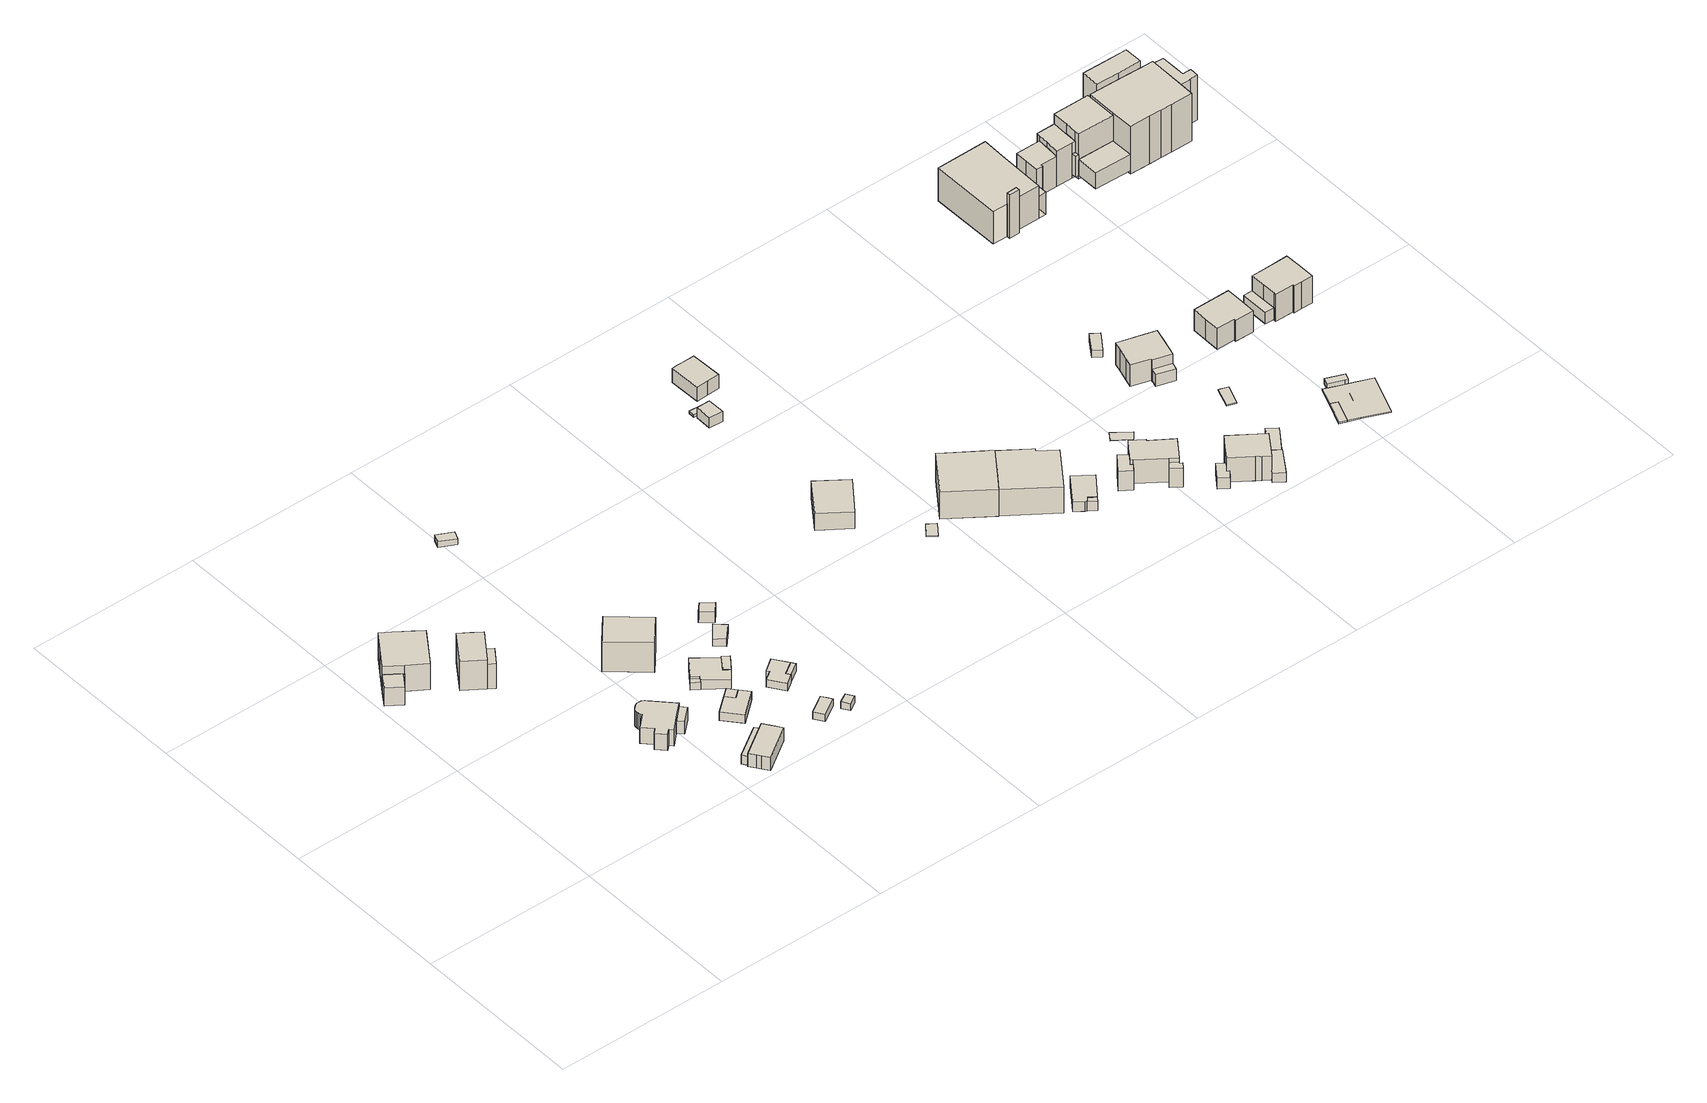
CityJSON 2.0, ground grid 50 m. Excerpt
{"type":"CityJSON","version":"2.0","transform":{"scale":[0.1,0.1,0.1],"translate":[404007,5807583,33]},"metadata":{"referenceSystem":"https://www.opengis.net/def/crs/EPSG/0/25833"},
"CityObjects":{
"building1":{"type":"Building","attributes":{"Gemeindeschluessel":"11000009","function":"31001_1010"},"address":[{"country":"Germany","locality":"Berlin","thoroughfareNumber":"220","thoroughfareName":"Regattastraße"}],"children":["building1-1","building1-2","building1-3"]},
"building1-1":{"type":"BuildingPart","attributes":{"BezugspunktDach":"2200","measuredHeight":11.09,"storeysAboveGround":1},"parents":["building1"],"geometry":[{"type":"MultiSurface","lod":"1","boundaries":[[[0,1,2,3,4,5,6,7,8]],[[9,10,11,12,13,14,15,16,17]],[[9,17,8,7]],[[10,9,7,6]],[[11,10,6,5]],[[18,19,5,4]],[[13,12,4,3]],[[14,13,3,2]],[[15,14,2,1]],[[16,15,1,0]],[[20,21,22,0,8]],[[12,11,19,18]],[[17,16,22,21,20]]]}]},
"building1-2":{"type":"BuildingPart","attributes":{"BezugspunktDach":"2200","measuredHeight":5.86,"storeysAboveGround":1},"parents":["building1"],"geometry":[{"type":"Solid","lod":"1","boundaries":[[[[18,23,24,19]],[[25,26,12,11]],[[25,11,19,24]],[[26,25,24,23]],[[12,26,23,18]],[[11,12,18,19]]]]}]},
"building1-3":{"type":"BuildingPart","attributes":{"BezugspunktDach":"2200","measuredHeight":5.86,"storeysAboveGround":1},"parents":["building1"],"geometry":[{"type":"Solid","lod":"1","boundaries":[[[[27,28,29,22,21,30]],[[17,16,31,32,33,34]],[[17,34,30,21]],[[31,16,22,29]],[[32,31,29,28]],[[33,32,28,27]],[[34,33,27,30]],[[16,17,21,22]]]]}]},
"building2":{"type":"Building","attributes":{"Gemeindeschluessel":"11000009","function":"31001_1010"},"address":[{"country":"Germany","locality":"Berlin","thoroughfareNumber":"2","thoroughfareName":"Linderoder Weg"},{"country":"Germany","locality":"Berlin","thoroughfareNumber":"222","thoroughfareName":"Regattastraße"}],"children":["building2-1","building2-2"]},
"building2-1":{"type":"BuildingPart","attributes":{"BezugspunktDach":"2200","measuredHeight":10.66,"storeysAboveGround":2},"parents":["building2"],"geometry":[{"type":"Solid","lod":"1","boundaries":[[[[35,36,37,38,39]],[[40,41,42,43,44]],[[40,44,39,38]],[[41,40,38,37]],[[42,41,37,36]],[[43,42,36,35],[45,43,46,47]],[[44,43,35,39]],[[46,43,45,47]]]]}]},
"building2-2":{"type":"BuildingPart","attributes":{"BezugspunktDach":"2200","measuredHeight":7.99,"storeysAboveGround":2},"parents":["building2"],"geometry":[{"type":"Solid","lod":"1","boundaries":[[[[48,49,47,46]],[[45,50,51,43]],[[50,45,47,49]],[[51,50,49,48]],[[43,51,48,46]],[[45,43,46,47]]]]}]},
"building3":{"type":"Building","attributes":{"Gemeindeschluessel":"11000009","BezugspunktDach":"2200","function":"31001_1010","measuredHeight":6.9,"storeysAboveGround":1},"address":[{"country":"Germany","locality":"Berlin","thoroughfareNumber":"3","thoroughfareName":"Linderoder Weg"}],"geometry":[{"type":"Solid","lod":"1","boundaries":[[[[52,53,54,55,56,57,58,59,60,61,62,63,64,65,66,67,68,69,70,71,72,73]],[[74,75,76,77,78,79,80,81,82,83,84,85,86,87,88,89,90,91,92,93,94,95]],[[74,95,73,72]],[[75,74,72,71]],[[76,75,71,70]],[[77,76,70,69]],[[78,77,69,68]],[[79,78,68,67]],[[80,79,67,66]],[[81,80,66,65]],[[82,81,65,64]],[[83,82,64,63]],[[84,83,63,62]],[[85,84,62,61]],[[86,85,61,60]],[[87,86,60,59]],[[88,87,59,58]],[[89,88,58,57]],[[90,89,57,56]],[[91,90,56,55]],[[92,91,55,54]],[[93,92,54,53]],[[94,93,53,52]],[[95,94,52,73]]]]}]},
"building4":{"type":"Building","attributes":{"Gemeindeschluessel":"11000009","BezugspunktDach":"2200","function":"31001_2000","measuredHeight":4.77,"storeysAboveGround":1},"address":[{"country":"Germany","locality":"Berlin","thoroughfareNumber":"3 (1)","thoroughfareName":"Linderoder Weg"}],"geometry":[{"type":"Solid","lod":"1","boundaries":[[[[96,97,98,99]],[[88,100,101,89]],[[88,89,99,98]],[[100,88,98,97]],[[101,100,97,96]],[[89,101,96,99]]]]}]},
"building5":{"type":"Building","attributes":{"Gemeindeschluessel":"11000009","BezugspunktDach":"2200","function":"51009_1610","measuredHeight":2.88,"storeysAboveGround":0},"address":[{"country":"Germany","locality":"Berlin"}],"geometry":[{"type":"Solid","lod":"1","boundaries":[[[[102,103,104,105]],[[106,107,108,109]],[[106,109,105,104]],[[107,106,104,103]],[[108,107,103,102]],[[109,108,102,105]]]]}]},
"building6":{"type":"Building","attributes":{"Gemeindeschluessel":"11000009","BezugspunktDach":"2200","function":"31001_1010","measuredHeight":5.03,"storeysAboveGround":1},"address":[{"country":"Germany","locality":"Berlin","thoroughfareNumber":"3","thoroughfareName":"Birkheidering"}],"geometry":[{"type":"Solid","lod":"1","boundaries":[[[[110,111,112,113,114,115,116,117,118,119]],[[108,107,120,121,122,123,124,125,126,127]],[[108,127,119,118]],[[107,108,118,117]],[[120,107,117,116]],[[121,120,116,115]],[[122,121,115,114]],[[123,122,114,113]],[[124,123,113,112]],[[125,124,112,111]],[[126,125,111,110]],[[127,126,110,119]]]]}]},
"building7":{"type":"Building","attributes":{"Gemeindeschluessel":"11000009","BezugspunktDach":"2200","function":"31001_2463","measuredHeight":2.61,"storeysAboveGround":1},"address":[{"country":"Germany","locality":"Berlin","thoroughfareNumber":"3 (2)","thoroughfareName":"Linderoder Weg"}],"geometry":[{"type":"Solid","lod":"1","boundaries":[[[[128,129,130,131,132,133]],[[134,135,136,137,138,139]],[[134,139,133,132]],[[135,134,132,131]],[[136,135,131,130]],[[137,136,130,129]],[[138,137,129,128]],[[139,138,128,133]]]]}]},
"building8":{"type":"Building","attributes":{"Gemeindeschluessel":"11000009","BezugspunktDach":"2200","function":"51009_1610","measuredHeight":2.43,"storeysAboveGround":0},"address":[{"country":"Germany","locality":"Berlin"}],"geometry":[{"type":"Solid","lod":"1","boundaries":[[[[140,141,142,143]],[[144,145,146,147]],[[144,147,143,142]],[[145,144,142,141]],[[146,145,141,140]],[[147,146,140,143]]]]}]},
"building9":{"type":"Building","attributes":{"Gemeindeschluessel":"11000009","BezugspunktDach":"2200","function":"31001_1010","measuredHeight":11.67,"storeysAboveGround":2},"address":[{"country":"Germany","locality":"Berlin","thoroughfareNumber":"1","thoroughfareName":"Linderoder Weg"}],"geometry":[{"type":"Solid","lod":"1","boundaries":[[[[148,149,150,151]],[[152,153,154,155]],[[152,155,151,150]],[[153,152,150,149]],[[154,153,149,148]],[[155,154,148,151]]]]}]},
"building10":{"type":"Building","attributes":{"Gemeindeschluessel":"11000009","BezugspunktDach":"2200","function":"51009_1610","measuredHeight":2.36,"storeysAboveGround":0},"address":[{"country":"Germany","locality":"Berlin"}],"geometry":[{"type":"Solid","lod":"1","boundaries":[[[[131,130,156,132]],[[157,158,159,160]],[[157,160,132,156]],[[158,157,156,130]],[[159,158,130,131]],[[160,159,131,132]]]]}]},
"building11":{"type":"Building","attributes":{"Gemeindeschluessel":"11000009","BezugspunktDach":"2200","function":"31001_2000","measuredHeight":3.46,"storeysAboveGround":1},"address":[{"country":"Germany","locality":"Berlin","thoroughfareNumber":"1 (1)","thoroughfareName":"Linderoder Weg"}],"geometry":[{"type":"Solid","lod":"1","boundaries":[[[[161,162,163,164,165,166,167,168,169,170]],[[171,172,173,174,175,176,177,146,145,144]],[[171,144,170,169]],[[172,171,169,168]],[[173,172,168,167]],[[174,173,167,166]],[[175,174,166,165]],[[176,175,165,164]],[[177,176,164,163]],[[146,177,163,162]],[[145,146,162,161]],[[144,145,161,170]]]]}]},
"building12":{"type":"Building","attributes":{"Gemeindeschluessel":"11000009","BezugspunktDach":"2200","function":"51009_1610","measuredHeight":3.21,"storeysAboveGround":0},"address":[{"country":"Germany","locality":"Berlin"}],"geometry":[{"type":"Solid","lod":"1","boundaries":[[[[178,179,180,181]],[[182,183,184,185]],[[182,185,181,180]],[[183,182,180,179]],[[184,183,179,178]],[[185,184,178,181]]]]}]},
"building13":{"type":"Building","attributes":{"Gemeindeschluessel":"11000009","BezugspunktDach":"2200","function":"31001_2463","measuredHeight":2.89,"storeysAboveGround":1},"address":[{"country":"Germany","locality":"Berlin","thoroughfareNumber":"3 (1)","thoroughfareName":"Birkheidering"}],"geometry":[{"type":"Solid","lod":"1","boundaries":[[[[186,187,188,189,190]],[[191,192,193,194,195]],[[191,195,190,189]],[[192,191,189,188]],[[193,192,188,187]],[[194,193,187,186]],[[195,194,186,190]]]]}]},
"building14":{"type":"Building","attributes":{"Gemeindeschluessel":"11000009","BezugspunktDach":"2200","function":"31001_2000","measuredHeight":1.94,"storeysAboveGround":1},"address":[{"country":"Germany","locality":"Berlin","thoroughfareNumber":"211 (2)","thoroughfareName":"Regattastraße"}],"geometry":[{"type":"Solid","lod":"1","boundaries":[[[[196,197,198,199]],[[200,201,202,203]],[[200,203,199,198]],[[201,200,198,197]],[[202,201,197,196]],[[203,202,196,199]]]]}]},
"building15":{"type":"Building","attributes":{"Gemeindeschluessel":"11000009","BezugspunktDach":"2200","function":"31001_1312","measuredHeight":2.53,"storeysAboveGround":1},"address":[{"country":"Germany","locality":"Berlin","thoroughfareNumber":"3 (2)","thoroughfareName":"Birkheidering"}],"geometry":[{"type":"Solid","lod":"1","boundaries":[[[[204,205,206,207,208,209,210,211]],[[212,213,214,215,216,217,218,219]],[[212,219,211,210]],[[213,212,210,209]],[[214,213,209,208]],[[215,214,208,207]],[[216,215,207,206]],[[217,216,206,205]],[[218,217,205,204]],[[219,218,204,211]]]]}]},
"building16":{"type":"Building","attributes":{"Gemeindeschluessel":"11000009","BezugspunktDach":"2200","function":"31001_2723","measuredHeight":2.21,"storeysAboveGround":1},"address":[{"country":"Germany","locality":"Berlin","thoroughfareNumber":"5 (2)","thoroughfareName":"Birkheidering"}],"geometry":[{"type":"Solid","lod":"1","boundaries":[[[[220,221,222,223]],[[224,225,226,227]],[[224,227,223,222]],[[225,224,222,221]],[[226,225,221,220]],[[227,226,220,223]]]]}]},
"building17":{"type":"Building","attributes":{"Gemeindeschluessel":"11000009","BezugspunktDach":"2200","function":"51009_1610","measuredHeight":2.41,"storeysAboveGround":0},"address":[{"country":"Germany","locality":"Berlin"}],"geometry":[{"type":"Solid","lod":"1","boundaries":[[[[205,228,207,206]],[[229,230,231,232]],[[229,232,206,207]],[[230,229,207,228]],[[231,230,228,205]],[[232,231,205,206]]]]}]},
"building18":{"type":"Building","attributes":{"Gemeindeschluessel":"11000009","BezugspunktDach":"2200","function":"31001_2000","measuredHeight":2.44,"storeysAboveGround":1},"address":[{"country":"Germany","locality":"Berlin","thoroughfareNumber":"1 (2)","thoroughfareName":"Linderoder Weg"}],"geometry":[{"type":"Solid","lod":"1","boundaries":[[[[233,234,235,236]],[[237,238,239,240]],[[237,240,236,235]],[[238,237,235,234]],[[239,238,234,233]],[[240,239,233,236]]]]}]},
"building19":{"type":"Building","attributes":{"Gemeindeschluessel":"11000009","BezugspunktDach":"2200","function":"31001_2520","measuredHeight":3.37,"storeysAboveGround":1},"address":[{"country":"Germany","locality":"Berlin","thoroughfareNumber":"1 (3)","thoroughfareName":"Linderoder Weg"}],"geometry":[{"type":"Solid","lod":"1","boundaries":[[[[241,242,243,244]],[[245,246,247,248]],[[245,248,244,243]],[[246,245,243,242]],[[247,246,242,241]],[[248,247,241,244]]]]}]},
"building20":{"type":"Building","attributes":{"Gemeindeschluessel":"11000009","BezugspunktDach":"2200","function":"31001_2520","measuredHeight":6.29,"storeysAboveGround":1},"address":[{"country":"Germany","locality":"Berlin","thoroughfareNumber":"1","thoroughfareName":"Rabindranath-Tagore-Straße"}],"geometry":[{"type":"Solid","lod":"1","boundaries":[[[[249,250,251,252]],[[253,254,255,256]],[[253,256,252,251]],[[254,253,251,250]],[[255,254,250,249]],[[256,255,249,252]]]]}]},
"building21":{"type":"Building","attributes":{"Gemeindeschluessel":"11000009","BezugspunktDach":"2200","function":"31001_2000","measuredHeight":0.326,"storeysAboveGround":1},"address":[{"country":"Germany","locality":"Berlin","thoroughfareNumber":"3 (3)","thoroughfareName":"Rabindranath-Tagore-Straße"}],"geometry":[{"type":"Solid","lod":"1","boundaries":[[[[257,258,259,260]],[[261,262,263,264]],[[261,264,260,259]],[[262,261,259,258]],[[263,262,258,257]],[[264,263,257,260]]]]}]},
"building22":{"type":"Building","attributes":{"Gemeindeschluessel":"11000009","BezugspunktDach":"2200","function":"31001_2000","measuredHeight":3.38,"storeysAboveGround":1},"address":[{"country":"Germany","locality":"Berlin","thoroughfareNumber":"227 (5)","thoroughfareName":"Regattastraße"}],"geometry":[{"type":"Solid","lod":"1","boundaries":[[[[265,266,267,268]],[[269,270,271,272]],[[269,272,268,267]],[[270,269,267,266]],[[271,270,266,265]],[[272,271,265,268]]]]}]},
"building23":{"type":"Building","attributes":{"Gemeindeschluessel":"11000009","BezugspunktDach":"2200","function":"31001_2000","measuredHeight":0.862,"storeysAboveGround":1},"address":[{"country":"Germany","locality":"Berlin","thoroughfareNumber":"227 (6)","thoroughfareName":"Regattastraße"}],"geometry":[{"type":"Solid","lod":"1","boundaries":[[[[273,274,275,276]],[[277,278,279,280]],[[277,280,276,275]],[[278,277,275,274]],[[279,278,274,273]],[[280,279,273,276]]]]}]},
"building24":{"type":"Building","attributes":{"Gemeindeschluessel":"11000009","BezugspunktDach":"2200","function":"31001_2000","measuredHeight":5.75,"storeysAboveGround":1},"address":[{"country":"Germany","locality":"Berlin","thoroughfareNumber":"227 (1)","thoroughfareName":"Regattastraße"}],"geometry":[{"type":"Solid","lod":"1","boundaries":[[[[281,282,283,284,285,286,287]],[[288,289,290,291,292,293,294]],[[288,294,287,286]],[[289,288,286,285]],[[290,289,285,284]],[[291,290,284,283]],[[292,291,283,282]],[[293,292,282,281]],[[294,293,281,287]]]]}]},
"building25":{"type":"Building","attributes":{"Gemeindeschluessel":"11000009","BezugspunktDach":"2200","function":"31001_1010","measuredHeight":10.89,"storeysAboveGround":1},"address":[{"country":"Germany","locality":"Berlin","thoroughfareNumber":"3","thoroughfareName":"Rabindranath-Tagore-Straße"}],"geometry":[{"type":"Solid","lod":"1","boundaries":[[[[295,296,297,298,299,300]],[[301,302,303,304,305,306]],[[301,306,300,299]],[[302,301,299,298]],[[303,302,298,297]],[[304,303,297,296]],[[305,304,296,295]],[[306,305,295,300]]]]}]},
"building26":{"type":"Building","attributes":{"Gemeindeschluessel":"11000009","BezugspunktDach":"2200","function":"31001_2000","measuredHeight":0.314,"storeysAboveGround":1},"address":[{"country":"Germany","locality":"Berlin","thoroughfareNumber":"3 (2)","thoroughfareName":"Rabindranath-Tagore-Straße"}],"geometry":[{"type":"Solid","lod":"1","boundaries":[[[[307,308,309,310]],[[311,312,313,314]],[[311,314,310,309]],[[312,311,309,308]],[[313,312,308,307]],[[314,313,307,310]]]]}]},
"building27":{"type":"Building","attributes":{"Gemeindeschluessel":"11000009","BezugspunktDach":"2200","function":"31001_1010","measuredHeight":10.82,"storeysAboveGround":1},"address":[{"country":"Germany","locality":"Berlin","thoroughfareNumber":"5","thoroughfareName":"Rabindranath-Tagore-Straße"}],"geometry":[{"type":"Solid","lod":"1","boundaries":[[[[315,316,317,318,319,320,321,322,323]],[[324,325,326,327,328,329,330,331,332]],[[324,332,323,322]],[[325,324,322,321]],[[326,325,321,320]],[[327,326,320,319]],[[328,327,319,318]],[[329,328,318,317]],[[330,329,317,316]],[[331,330,316,315]],[[332,331,315,323]]]]}]},
"building28":{"type":"Building","attributes":{"Gemeindeschluessel":"11000009","BezugspunktDach":"2200","function":"31001_2000","measuredHeight":0.83,"storeysAboveGround":1},"address":[{"country":"Germany","locality":"Berlin","thoroughfareNumber":"3 (1)","thoroughfareName":"Rabindranath-Tagore-Straße"}],"geometry":[{"type":"Solid","lod":"1","boundaries":[[[[333,334,335,336,337,338,339,340,341,342]],[[343,344,345,346,347,348,349,350,325,351]],[[343,351,342,341]],[[344,343,341,340]],[[345,344,340,339]],[[346,345,339,338]],[[347,346,338,337]],[[348,347,337,336]],[[349,348,336,335]],[[350,349,335,334]],[[325,350,334,333]],[[351,325,333,342]]]]}]},
"building29":{"type":"Building","attributes":{"Gemeindeschluessel":"11000009","BezugspunktDach":"2200","function":"51009_1610","measuredHeight":3.02,"storeysAboveGround":0},"address":[{"country":"Germany","locality":"Berlin"}],"geometry":[{"type":"Solid","lod":"1","boundaries":[[[[352,353,354,355]],[[356,357,358,359]],[[356,359,355,354]],[[357,356,354,353]],[[358,357,353,352]],[[359,358,352,355]]]]}]},
"building30":{"type":"Building","attributes":{"Gemeindeschluessel":"11000009","BezugspunktDach":"2200","function":"31001_2000","measuredHeight":3.68,"storeysAboveGround":1},"address":[{"country":"Germany","locality":"Berlin","thoroughfareNumber":"5 (1)","thoroughfareName":"Rabindranath-Tagore-Straße"}],"geometry":[{"type":"Solid","lod":"1","boundaries":[[[[360,361,362,363,364,365,366,367]],[[368,369,370,357,356,359,371,372]],[[368,372,367,366]],[[369,368,366,365]],[[370,369,365,364]],[[357,370,364,363]],[[356,357,363,362]],[[359,356,362,361]],[[371,359,361,360]],[[372,371,360,367]]]]}]},
"building31":{"type":"Building","attributes":{"Gemeindeschluessel":"11000009","BezugspunktDach":"2200","function":"31001_2000","measuredHeight":6.34,"storeysAboveGround":1},"address":[{"country":"Germany","locality":"Berlin","thoroughfareNumber":"7 (1)","thoroughfareName":"Rabindranath-Tagore-Straße"}],"geometry":[{"type":"Solid","lod":"1","boundaries":[[[[373,374,375,376,377,378]],[[379,380,381,382,383,384]],[[379,384,378,377]],[[380,379,377,376]],[[381,380,376,375]],[[382,381,375,374]],[[383,382,374,373]],[[384,383,373,378]]]]}]},
"building32":{"type":"Building","attributes":{"Gemeindeschluessel":"11000009","BezugspunktDach":"2200","function":"51009_1610","measuredHeight":6.07,"storeysAboveGround":0},"address":[{"country":"Germany","locality":"Berlin"}],"geometry":[{"type":"Solid","lod":"1","boundaries":[[[[385,386,387,388,389,390]],[[391,392,393,394,395,396]],[[391,396,390,389]],[[392,391,389,388]],[[393,392,388,387]],[[394,393,387,386]],[[395,394,386,385]],[[396,395,385,390]]]]}]},
"building33":{"type":"Building","attributes":{"Gemeindeschluessel":"11000009","BezugspunktDach":"2200","function":"31001_1010","measuredHeight":8.67,"storeysAboveGround":2},"address":[{"country":"Germany","locality":"Berlin","thoroughfareNumber":"7","thoroughfareName":"Rabindranath-Tagore-Straße"}],"geometry":[{"type":"Solid","lod":"1","boundaries":[[[[397,398,399,400,401,402,403,404,405,406,407]],[[408,409,410,411,412,413,414,415,416,417,418]],[[408,418,407,406]],[[409,408,406,405]],[[410,409,405,404]],[[411,410,404,403]],[[412,411,403,402]],[[413,412,402,401]],[[414,413,401,400]],[[415,414,400,399]],[[416,415,399,398]],[[417,416,398,397]],[[418,417,397,407]]]]}]},
"building34":{"type":"Building","attributes":{"Gemeindeschluessel":"11000009","BezugspunktDach":"2200","function":"31001_2000","measuredHeight":3.51,"storeysAboveGround":1},"address":[{"country":"Germany","locality":"Berlin","thoroughfareNumber":"9 (2)","thoroughfareName":"Rabindranath-Tagore-Straße"}],"geometry":[{"type":"Solid","lod":"1","boundaries":[[[[419,420,421,422,423,424]],[[425,426,427,428,429,430]],[[425,430,424,423]],[[426,425,423,422]],[[427,426,422,421]],[[428,427,421,420]],[[429,428,420,419]],[[430,429,419,424]]]]}]},
"building35":{"type":"Building","attributes":{"Gemeindeschluessel":"11000009","BezugspunktDach":"2200","function":"31001_2463","measuredHeight":0.068,"storeysAboveGround":1},"address":[{"country":"Germany","locality":"Berlin","thoroughfareNumber":"238 (2)","thoroughfareName":"Regattastraße"}],"geometry":[{"type":"Solid","lod":"1","boundaries":[[[[431,432,433,434]],[[435,436,437,438]],[[435,438,434,433]],[[436,435,433,432]],[[437,436,432,431]],[[438,437,431,434]]]]}]},
"building36":{"type":"Building","attributes":{"Gemeindeschluessel":"11000009","BezugspunktDach":"2200","function":"31001_1010","measuredHeight":8.84,"storeysAboveGround":2},"address":[{"country":"Germany","locality":"Berlin","thoroughfareNumber":"9","thoroughfareName":"Rabindranath-Tagore-Straße"}],"geometry":[{"type":"Solid","lod":"1","boundaries":[[[[439,440,441,442,443,444,445,446]],[[447,448,449,450,451,452,453,454]],[[447,454,446,445]],[[448,447,445,444]],[[449,448,444,443]],[[450,449,443,442]],[[451,450,442,441]],[[452,451,441,440]],[[453,452,440,439]],[[454,453,439,446]]]]}]},
"building37":{"type":"Building","attributes":{"Gemeindeschluessel":"11000009","BezugspunktDach":"2200","function":"31001_2000","measuredHeight":2.96,"storeysAboveGround":1},"address":[{"country":"Germany","locality":"Berlin","thoroughfareNumber":"9 (1)","thoroughfareName":"Rabindranath-Tagore-Straße"}],"geometry":[{"type":"Solid","lod":"1","boundaries":[[[[455,456,457,458,459,460]],[[461,462,463,464,465,466]],[[461,466,460,459]],[[462,461,459,458]],[[463,462,458,457]],[[464,463,457,456]],[[465,464,456,455]],[[466,465,455,460]]]]}]},
"building38":{"type":"Building","attributes":{"Gemeindeschluessel":"11000009","BezugspunktDach":"2200","function":"31001_2000","measuredHeight":3.41,"storeysAboveGround":1},"address":[{"country":"Germany","locality":"Berlin","thoroughfareNumber":"9 (3)","thoroughfareName":"Rabindranath-Tagore-Straße"}],"geometry":[{"type":"Solid","lod":"1","boundaries":[[[[457,467,468,469,470,458]],[[471,472,473,474,475,476]],[[471,476,458,470]],[[472,471,470,469]],[[473,472,469,468]],[[474,473,468,467]],[[475,474,467,457]],[[476,475,457,458]]]]}]},
"building39":{"type":"Building","attributes":{"Gemeindeschluessel":"11000009","BezugspunktDach":"2200","function":"51009_1610","measuredHeight":4.26,"storeysAboveGround":0},"address":[{"country":"Germany","locality":"Berlin"}],"geometry":[{"type":"Solid","lod":"1","boundaries":[[[[477,478,479,480]],[[481,482,483,484]],[[481,484,480,479]],[[482,481,479,478]],[[483,482,478,477]],[[484,483,477,480]]]]}]},
"building40":{"type":"Building","attributes":{"Gemeindeschluessel":"11000009","BezugspunktDach":"2200","function":"31001_1010","measuredHeight":8.62,"storeysAboveGround":2},"address":[{"country":"Germany","locality":"Berlin","thoroughfareNumber":"238","thoroughfareName":"Regattastraße"}],"geometry":[{"type":"Solid","lod":"1","boundaries":[[[[485,486,487,488,489,490,491,492,493,494]],[[495,496,497,498,499,500,501,502,503,504]],[[495,504,494,493]],[[496,495,493,492]],[[497,496,492,491]],[[498,497,491,490]],[[499,498,490,489]],[[500,499,489,488]],[[501,500,488,487]],[[502,501,487,486]],[[503,502,486,485]],[[504,503,485,494]]]]}]},
"building41":{"type":"Building","attributes":{"Gemeindeschluessel":"11000009","BezugspunktDach":"2200","function":"31001_2000","measuredHeight":2.33,"storeysAboveGround":1},"address":[{"country":"Germany","locality":"Berlin","thoroughfareNumber":"238 (1)","thoroughfareName":"Regattastraße"}],"geometry":[{"type":"Solid","lod":"1","boundaries":[[[[505,506,507,508]],[[509,510,511,512]],[[509,512,508,507]],[[510,509,507,506]],[[511,510,506,505]],[[512,511,505,508]]]]}]},
"building42":{"type":"Building","attributes":{"Gemeindeschluessel":"11000009","BezugspunktDach":"2200","function":"31001_2000","measuredHeight":0.278,"storeysAboveGround":1},"address":[{"country":"Germany","locality":"Berlin","thoroughfareNumber":"240 (1)","thoroughfareName":"Regattastraße"}],"geometry":[{"type":"Solid","lod":"1","boundaries":[[[[513,514,515,516]],[[517,518,519,520]],[[517,520,516,515]],[[518,517,515,514]],[[519,518,514,513]],[[520,519,513,516]]]]}]},
"building43":{"type":"Building","attributes":{"Gemeindeschluessel":"11000009","BezugspunktDach":"2200","function":"51009_1610","measuredHeight":4.71,"storeysAboveGround":0},"address":[{"country":"Germany","locality":"Berlin"}],"geometry":[{"type":"Solid","lod":"1","boundaries":[[[[521,522,523,524]],[[525,526,499,498]],[[525,498,524,523]],[[526,525,523,522]],[[499,526,522,521]],[[498,499,521,524]]]]}]},
"building44":{"type":"Building","attributes":{"Gemeindeschluessel":"11000009","BezugspunktDach":"2200","function":"51009_1610","measuredHeight":0.413,"storeysAboveGround":0},"address":[{"country":"Germany","locality":"Berlin"}],"geometry":[{"type":"Solid","lod":"1","boundaries":[[[[527,528,529,530]],[[531,532,533,534]],[[531,534,530,529]],[[532,531,529,528]],[[533,532,528,527]],[[534,533,527,530]]]]}]},
"building45":{"type":"Building","attributes":{"Gemeindeschluessel":"11000009","function":"31001_1010"},"address":[{"country":"Germany","locality":"Berlin","thoroughfareNumber":"10","thoroughfareName":"Horst-Kunze-Weg"}],"children":["building45-1","building45-2"]},
"building45-1":{"type":"BuildingPart","attributes":{"BezugspunktDach":"2200","measuredHeight":0.413,"storeysAboveGround":2},"parents":["building45"],"geometry":[{"type":"Solid","lod":"1","boundaries":[[[[535,536,537,538,539,540,541,529,528,527]],[[532,531,542,543,544,545,546,547,548,533]],[[532,533,527,528]],[[531,532,528,529]],[[542,531,529,541]],[[543,542,541,540]],[[544,543,540,539]],[[545,544,539,538]],[[546,545,538,537]],[[547,546,537,536]],[[548,547,536,535]],[[533,548,535,527]]]]}]},
"building45-2":{"type":"BuildingPart","attributes":{"BezugspunktDach":"2200","measuredHeight":0.316,"storeysAboveGround":2},"parents":["building45"],"geometry":[{"type":"Solid","lod":"1","boundaries":[[[[535,539,540,541,529,528,527]],[[549,550,551,552,553,554,555]],[[549,555,527,528]],[[550,549,528,529]],[[551,550,529,541]],[[552,551,541,540]],[[553,552,540,539]],[[554,553,539,535]],[[555,554,535,527]]]]}]},
"building46":{"type":"Building","attributes":{"Gemeindeschluessel":"11000009","BezugspunktDach":"2200","function":"31001_2723","measuredHeight":1.77,"storeysAboveGround":1},"address":[{"country":"Germany","locality":"Berlin","thoroughfareNumber":"10 (1)","thoroughfareName":"Horst-Kunze-Weg"}],"geometry":[{"type":"Solid","lod":"1","boundaries":[[[[556,557,558,559,560]],[[561,562,545,544,543]],[[561,543,560,559]],[[562,561,559,558]],[[545,562,558,557]],[[544,545,557,556]],[[543,544,556,560]]]]}]},
"building47":{"type":"Building","attributes":{"Gemeindeschluessel":"11000009","BezugspunktDach":"2200","function":"31001_1010","measuredHeight":7.52,"storeysAboveGround":2},"address":[{"country":"Germany","locality":"Berlin","thoroughfareNumber":"240","thoroughfareName":"Regattastraße"}],"geometry":[{"type":"Solid","lod":"1","boundaries":[[[[563,564,565,566,567,568,569,570]],[[571,572,573,574,575,576,577,578]],[[571,578,570,569]],[[572,571,569,568]],[[573,572,568,567]],[[574,573,567,566]],[[575,574,566,565]],[[576,575,565,564]],[[577,576,564,563]],[[578,577,563,570]]]]}]},
"building48":{"type":"Building","attributes":{"Gemeindeschluessel":"11000009","function":"31001_1010"},"address":[{"country":"Germany","locality":"Berlin","thoroughfareNumber":"237","thoroughfareName":"Regattastraße"}],"children":["building48-1","building48-2","building48-3"]},
"building48-1":{"type":"BuildingPart","attributes":{"BezugspunktDach":"2200","measuredHeight":15.08,"storeysAboveGround":2},"parents":["building48"],"geometry":[{"type":"MultiSurface","lod":"1","boundaries":[[[579,580,581,582,583,584,585,586]],[[587,588,589,590,591,592,593,594]],[[587,594,586,585]],[[588,587,585,584]],[[589,595,596,584,583]],[[590,589,583,582]],[[591,590,582,597,598]],[[592,591,598,599]],[[594,593,579,586]],[[588,596,595,589]],[[598,597,582,581]],[[600,599,598,581,580]]]}]},
"building48-2":{"type":"BuildingPart","attributes":{"BezugspunktDach":"2200","measuredHeight":7.26,"storeysAboveGround":2},"parents":["building48"],"geometry":[{"type":"MultiSurface","lod":"1","boundaries":[[[601,602,603,596,595]],[[588,604,605,606,589]],[[604,588,596,603]],[[605,604,603,602]],[[606,605,602,601]],[[588,589,595,596]]]}]},
"building48-3":{"type":"BuildingPart","attributes":{"BezugspunktDach":"2200","measuredHeight":13.92,"storeysAboveGround":2},"parents":["building48"],"geometry":[{"type":"MultiSurface","lod":"1","boundaries":[[[607,608,609,610]],[[599,597,611,612]],[[599,612,610,609]],[[582,581,598,581,580,599,609,608]],[[611,597,608,607]],[[612,611,607,610]],[[583,589,590,582]],[[597,598,581,582]],[[599,580,581,598]]]}]},
"building49":{"type":"Building","attributes":{"Gemeindeschluessel":"11000009","BezugspunktDach":"2200","function":"31001_2000","measuredHeight":3.68,"storeysAboveGround":1},"address":[{"country":"Germany","locality":"Berlin","thoroughfareNumber":"242 (1)","thoroughfareName":"Regattastraße"}],"geometry":[{"type":"Solid","lod":"1","boundaries":[[[[613,614,615,616]],[[617,618,619,620]],[[617,620,616,615]],[[618,617,615,614]],[[619,618,614,613]],[[620,619,613,616]]]]}]},
"building50":{"type":"Building","attributes":{"Gemeindeschluessel":"11000009","BezugspunktDach":"2200","function":"31001_1010","measuredHeight":9.84,"storeysAboveGround":2},"address":[{"country":"Germany","locality":"Berlin","thoroughfareNumber":"242","thoroughfareName":"Regattastraße"}],"geometry":[{"type":"Solid","lod":"1","boundaries":[[[[621,622,623,624,625,626,627,628,629,630,631,632]],[[633,634,635,636,637,638,639,640,641,642,643,644]],[[633,644,632,631]],[[634,633,631,630]],[[635,634,630,629]],[[636,635,629,628]],[[637,636,628,627]],[[638,637,627,626]],[[639,638,626,625]],[[640,639,625,624]],[[641,640,624,623]],[[642,641,623,622]],[[643,642,622,621]],[[644,643,621,632]]]]}]},
"building51":{"type":"Building","attributes":{"Gemeindeschluessel":"11000009","function":"31001_1010"},"address":[{"country":"Germany","locality":"Berlin","thoroughfareNumber":"239","thoroughfareName":"Regattastraße"}],"children":["building51-1","building51-2","building51-3","building51-4","building51-5","building51-6","building51-7","building51-8","building51-9"]},
"building51-1":{"type":"BuildingPart","attributes":{"BezugspunktDach":"2200","measuredHeight":18.34,"storeysAboveGround":2},"parents":["building51"],"geometry":[{"type":"MultiSurface","lod":"1","boundaries":[[[645,646,647,648,649,650,651,652,653,654,655]],[[656,657,658,659,660,661,662,663,664,665,666]],[[667,668,666,655,654]],[[669,667,656,654,653]],[[658,657,653,652]],[[659,658,652,651]],[[660,659,651,650]],[[661,660,650,649]],[[662,661,649,648]],[[663,662,648,647]],[[664,663,647,646]],[[670,671,672,673,665,664,646,645]],[[674,675,676,645,655]],[[656,666,668,667]],[[657,656,667,669]],[[673,672,671,670]],[[666,677,675,674]],[[677,665,676,675]]]}]},
"building51-2":{"type":"BuildingPart","attributes":{"BezugspunktDach":"2200","measuredHeight":5.24,"storeysAboveGround":2},"parents":["building51"],"geometry":[{"type":"MultiSurface","lod":"1","boundaries":[[[678,671,670,679]],[[673,672,680,681]],[[680,672,671,678]],[[681,680,678,679]],[[673,681,679,670]],[[682,672,673,670,671]]]}]},
"building51-3":{"type":"BuildingPart","attributes":{"BezugspunktDach":"2200","measuredHeight":6.65,"storeysAboveGround":2},"parents":["building51"],"geometry":[{"type":"MultiSurface","lod":"1","boundaries":[[[683,684,685,686]],[[687,681,688,689]],[[688,681,684,683]],[[689,688,683,686]],[[689,690,686,685,687]],[[691,681,687,685,684]]]}]},
"building51-4":{"type":"BuildingPart","attributes":{"BezugspunktDach":"2200","measuredHeight":12.43,"storeysAboveGround":2},"parents":["building51"],"geometry":[{"type":"MultiSurface","lod":"1","boundaries":[[[668,669,692,693,694]],[[695,696,657,666,697]],[[695,697,694,693]],[[657,696,692,669]],[[696,698,699,700,692]],[[695,693,700,699]],[[656,667,668,666]],[[657,669,667,656]],[[697,666,668,694]]]}]},
"building51-5":{"type":"BuildingPart","attributes":{"BezugspunktDach":"2200","measuredHeight":18.25,"storeysAboveGround":2},"parents":["building51"],"geometry":[{"type":"MultiSurface","lod":"1","boundaries":[[[701,702,703,704,705,706]],[[707,708,709,696,699,695]],[[707,695,706,705]],[[708,707,705,704]],[[709,708,704,703]],[[696,709,703,702]],[[700,692,696,702,701]],[[693,700,699,701,706]],[[699,696,692,700]],[[700,693,695,699]]]}]},
"building51-6":{"type":"BuildingPart","attributes":{"BezugspunktDach":"2200","measuredHeight":16.88,"storeysAboveGround":2},"parents":["building51"],"geometry":[{"type":"Solid","lod":"1","boundaries":[[[[710,711,712,713,714,715,716,717,718,719]],[[658,720,721,722,723,724,725,726,659,727]],[[658,727,719,718]],[[720,658,718,717]],[[721,720,717,716]],[[722,721,716,715]],[[723,722,715,714]],[[724,723,714,713]],[[725,724,713,712]],[[726,725,712,711]],[[659,726,711,710]],[[727,659,710,719]]]]}]},
"building51-7":{"type":"BuildingPart","attributes":{"BezugspunktDach":"2200","measuredHeight":14.1,"storeysAboveGround":2},"parents":["building51"],"geometry":[{"type":"MultiSurface","lod":"1","boundaries":[[[728,729,730,731,732,733,734,735,736]],[[737,738,739,740,741,742,743,744,745]],[[746,747,748,736,735]],[[749,746,737,735,734]],[[739,738,734,733]],[[740,739,733,732]],[[741,740,732,731]],[[742,750,743]],[[744,743,687,689,686,685,729,728]],[[745,744,728,736]],[[737,751,747,746]],[[751,745,748,747]],[[738,737,746,749]],[[742,741,731,730]],[[743,750,752,729]],[[730,752,750,742]],[[685,686,689,687]]]}]},
"building51-8":{"type":"BuildingPart","attributes":{"BezugspunktDach":"2200","measuredHeight":16.04,"storeysAboveGround":2},"parents":["building51"],"geometry":[{"type":"MultiSurface","lod":"1","boundaries":[[[676,675,753,754,755,756,757]],[[743,750,741,697,677,665,758]],[[743,758,681,687,685,684,691,757,756]],[[752,729,743,756,755]],[[741,731,730,752,755,754]],[[750,742,741]],[[697,741,754,753]],[[753,674,668,694]],[[679,670,676,757]],[[758,665,673,681]],[[691,684,685,687,681]],[[750,743,729,752]],[[731,741,742,730]],[[752,730,742,750]],[[677,666,674,675]],[[697,694,668,666]],[[665,677,675,676]],[[681,673,670,679]]]}]},
"building51-9":{"type":"BuildingPart","attributes":{"BezugspunktDach":"2200","measuredHeight":11.72,"storeysAboveGround":2},"parents":["building51"],"geometry":[{"type":"MultiSurface","lod":"1","boundaries":[[[759,760,761,762,748,747,749,763]],[[738,751,745,764,765,766,767,768]],[[738,768,763,749]],[[764,745,748,762]],[[765,764,762,761]],[[766,765,761,760]],[[767,766,760,759]],[[768,767,759,763]],[[751,737,746,747]],[[749,746,737,738]],[[745,751,747,748]]]}]}
},
"vertices":[
[82,795,100],[133,760,100],[168,810,100],[203,860,100],[175,880,100],[137,908,100],[109,927,100],[73,877,100],[37,826,100],[73,877,16],[109,927,16],[137,908,16],[175,880,16],[203,860,16],[168,810,16],[133,760,16],[82,795,16],[37,826,16],[175,880,74],[137,908,74],[37,826,65],[37,826,74],[82,795,74],
[188,899,74],[150,926,74],[150,926,16],[188,899,16],
[50,757,74],[76,794,74],[80,792,74],[9,786,74],[80,792,16],[76,794,16],[50,757,16],[9,786,16],
[243,676,106],[303,760,106],[276,780,106],[248,799,106],[188,715,106],[248,799,13],[276,780,13],[303,760,13],[243,676,13],[188,715,13],[276,722,13],[243,676,93],[276,722,93],
[261,664,93],[293,709,93],[293,709,13],[261,664,13],
[421,256,70],[408,244,70],[431,220,70],[444,232,70],[453,222,70],[487,254,70],[525,290,70],[467,350,70],[463,353,70],[458,355,70],[452,355,70],[447,355,70],[441,353,70],[437,350,70],[433,346,70],[429,342,70],[427,337,70],[426,331,70],[426,326,70],[428,320,70],[430,315,70],[396,283,70],[430,315,18],[428,320,18],[426,326,18],[426,331,18],[427,337,18],[429,342,18],[433,346,18],[437,350,18],[441,353,18],[447,355,18],[452,355,18],[458,355,18],[463,353,18],[467,350,18],[525,290,18],[487,254,18],[453,222,18],[444,232,18],[431,220,18],[408,244,18],[421,256,18],[396,283,18],
[501,239,59],[540,274,59],[525,290,59],[487,254,59],[540,274,18],[501,239,18],
[547,54,46],[635,113,46],[625,127,46],[537,69,46],[625,127,17],[635,113,17],[547,54,17],[537,69,17],
[556,34,59],[563,23,59],[576,5,59],[670,68,59],[658,86,59],[650,97,59],[638,115,59],[635,113,59],[547,54,59],[543,51,59],[638,115,17],[650,97,17],[658,86,17],[670,68,17],[576,5,17],[563,23,17],[556,34,17],[543,51,17],
[639,177,44],[706,233,44],[685,258,44],[662,239,44],[643,262,44],[598,225,44],[643,262,17],[662,239,17],[685,258,17],[706,233,17],[639,177,17],[598,225,17],
[634,339,43],[641,350,43],[622,364,43],[613,353,43],[622,364,19],[641,350,19],[634,339,19],[613,353,19],
[590,460,113],[651,529,113],[555,614,113],[494,544,113],[555,614,17],[651,529,17],[590,460,17],[494,544,17],
[666,281,44],[666,281,20],[685,258,20],[662,239,20],[643,262,20],
[641,350,49],[634,339,49],[693,294,49],[715,321,49],[698,333,49],[705,344,49],[726,371,49],[663,419,49],[642,392,49],[622,364,49],[642,392,19],[663,419,19],[726,371,19],[705,344,19],[698,333,19],[715,321,19],[693,294,19],
[715,321,52],[743,358,52],[726,371,52],[698,333,52],[726,371,20],[743,358,20],[715,321,20],[698,333,20],
[792,57,40],[843,89,40],[834,103,40],[825,116,40],[774,84,40],[825,116,17],[834,103,17],[843,89,17],[792,57,17],[774,84,17],
[516,1116,44],[527,1140,44],[483,1162,44],[472,1139,44],[483,1162,25],[527,1140,25],[516,1116,25],[472,1139,25],
[792,199,44],[819,218,44],[811,230,44],[846,253,44],[818,294,44],[781,268,44],[786,260,44],[762,244,44],[786,260,19],[781,268,19],[818,294,19],[846,253,19],[811,230,19],[819,218,19],[792,199,19],[762,244,19],
[864,48,40],[890,63,40],[877,84,40],[851,69,40],[877,84,18],[890,63,18],[864,48,18],[851,69,18],
[854,241,44],[846,253,20],[854,241,20],[819,218,20],[811,230,20],
[781,416,46],[817,455,46],[789,480,46],[755,439,46],[789,480,22],[817,455,22],[781,416,22],[755,439,22],
[815,501,56],[838,527,56],[807,552,56],[784,527,56],[807,552,22],[838,527,22],[815,501,22],[784,527,22],
[1293,546,78],[1364,641,78],[1284,700,78],[1214,604,78],[1284,700,24],[1364,641,24],[1293,546,24],[1214,604,24],
[1429,394,28],[1455,429,28],[1432,446,28],[1406,412,28],[1432,446,25],[1455,429,25],[1429,394,25],[1406,412,25],
[1303,1058,49],[1303,1108,49],[1264,1108,49],[1263,1060,49],[1264,1108,16],[1303,1108,16],[1303,1058,16],[1263,1060,16],
[1293,1114,24],[1294,1131,24],[1260,1132,24],[1259,1114,24],[1260,1132,16],[1294,1131,16],[1293,1114,16],[1259,1114,16],
[1304,1156,59],[1339,1157,59],[1374,1158,59],[1371,1249,59],[1336,1249,59],[1317,1249,59],[1302,1248,59],[1317,1249,14],[1336,1249,14],[1371,1249,14],[1374,1158,14],[1339,1157,14],[1304,1156,14],[1302,1248,14],
[1589,358,111],[1631,415,111],[1673,473,111],[1662,481,111],[1556,556,111],[1473,442,111],[1556,556,24],[1662,481,24],[1673,473,24],[1631,415,24],[1589,358,24],[1473,442,24],
[1644,523,28],[1656,541,28],[1627,562,28],[1614,544,28],[1627,562,25],[1656,541,25],[1644,523,25],[1614,544,25],
[1717,265,110],[1757,320,110],[1796,375,110],[1748,410,110],[1752,416,110],[1747,420,110],[1673,473,110],[1629,412,110],[1589,358,110],[1629,412,25],[1673,473,25],[1747,420,25],[1752,416,25],[1748,410,25],[1796,375,25],[1757,320,25],[1717,265,25],[1589,358,25],
[1673,473,33],[1699,510,33],[1702,514,33],[1697,519,33],[1693,514,33],[1689,508,33],[1681,514,33],[1662,489,33],[1666,487,33],[1662,481,33],[1666,487,25],[1662,489,25],[1681,514,25],[1689,508,25],[1693,514,25],[1697,519,25],[1702,514,25],[1699,510,25],[1662,481,25],
[1787,221,53],[1796,233,53],[1776,248,53],[1767,236,53],[1776,248,23],[1796,233,23],[1787,221,23],[1767,236,23],
[1762,239,55],[1767,236,55],[1776,248,55],[1796,233,55],[1844,297,55],[1819,315,55],[1794,333,55],[1738,257,55],[1794,333,23],[1819,315,23],[1844,297,23],[1762,239,23],[1738,257,23],
[1902,223,86],[1915,241,86],[1910,245,86],[1931,276,86],[1908,292,86],[1871,244,86],[1908,292,23],[1931,276,23],[1910,245,23],[1915,241,23],[1902,223,23],[1871,244,23],
[1999,152,87],[2010,167,87],[2003,171,87],[2006,175,87],[1986,190,87],[1972,172,87],[1986,190,26],[2006,175,26],[2003,171,26],[2010,167,26],[1999,152,26],[1972,172,26],
[1915,241,100],[1986,190,100],[2006,175,100],[2027,204,100],[2047,233,100],[1986,275,100],[1988,279,100],[1952,304,100],[1931,276,100],[1930,273,100],[1910,245,100],[1930,273,24],[1931,276,24],[1952,304,24],[1988,279,24],[1986,275,24],[2047,233,24],[2027,204,24],[2006,175,24],[1986,190,24],[1915,241,24],[1910,245,24],
[2085,78,58],[2100,98,58],[2094,102,58],[2111,125,58],[2092,140,58],[2060,96,58],[2092,140,23],[2111,125,23],[2094,102,23],[2100,98,23],[2085,78,23],[2060,96,23],
[2023,367,20],[2040,389,20],[1993,424,20],[1976,401,20],[1993,424,19],[2040,389,19],[2023,367,19],[1976,401,19],
[2151,61,100],[2164,52,100],[2183,38,100],[2207,72,100],[2230,106,100],[2142,168,100],[2118,135,100],[2094,102,100],[2118,135,22],[2142,168,22],[2230,106,22],[2207,72,22],[2183,38,22],[2164,52,22],[2151,61,22],[2094,102,22],
[2203,8,55],[2250,78,55],[2248,79,55],[2224,97,55],[2183,38,55],[2176,27,55],[2183,38,25],[2224,97,25],[2248,79,25],[2250,78,25],[2203,8,25],[2176,27,25],
[2295,144,55],[2267,164,55],[2227,108,55],[2230,106,55],[2230,106,21],[2227,108,21],[2267,164,21],[2295,144,21],[2248,79,21],[2224,97,21],
[2240,468,56],[2247,489,56],[2195,504,56],[2189,483,56],[2195,504,18],[2247,489,18],[2240,468,18],[2189,483,18],
[2196,509,86],[2195,504,86],[2247,489,86],[2261,537,86],[2273,579,86],[2226,592,86],[2167,609,86],[2160,584,86],[2149,548,86],[2142,524,86],[2149,548,16],[2160,584,16],[2167,609,16],[2226,592,16],[2273,579,16],[2261,537,16],[2247,489,16],[2195,504,16],[2196,509,16],[2142,524,16],
[2161,650,38],[2197,701,38],[2174,717,38],[2139,666,38],[2174,717,15],[2197,701,15],[2161,650,15],[2139,666,15],
[2301,311,19],[2323,368,19],[2297,377,19],[2277,320,19],[2297,377,16],[2323,368,16],[2301,311,16],[2277,320,16],
[2273,579,63],[2279,599,63],[2232,613,63],[2226,592,63],[2232,613,16],[2279,599,16],
[2464,89,20],[2490,155,20],[2470,164,20],[2443,97,20],[2470,164,16],[2490,155,16],[2464,89,16],[2443,97,16],
[2497,76,20],[2567,47,20],[2615,166,20],[2552,191,20],[2544,194,20],[2502,211,20],[2491,216,20],[2491,216,16],[2502,211,16],[2544,194,16],[2552,191,16],[2615,166,16],[2567,47,16],[2497,76,16],
[2490,155,17],[2470,164,17],[2491,216,17],[2502,211,17],[2544,194,17],[2497,76,17],[2464,89,17],
[2544,194,34],[2552,191,34],[2559,210,34],[2509,230,34],[2502,211,34],[2509,230,16],[2559,210,16],
[2443,491,85],[2443,486,85],[2498,485,85],[2499,535,85],[2499,581,85],[2391,581,85],[2390,536,85],[2390,492,85],[2390,536,18],[2391,581,18],[2499,581,18],[2499,535,18],[2498,485,18],[2443,486,18],[2443,491,18],[2390,492,18],
[2222,1137,120],[2265,1137,120],[2294,1138,120],[2295,1138,120],[2366,1138,120],[2368,1280,120],[2370,1345,120],[2221,1344,120],[2370,1345,14],[2368,1280,14],[2366,1138,14],[2295,1138,14],[2294,1138,14],[2265,1137,14],[2222,1137,14],[2221,1344,14],[2366,1138,86],[2368,1280,86],[2295,1138,15],[2294,1138,15],[2265,1137,15],[2265,1137,102],
[2389,1139,86],[2389,1203,86],[2389,1259,86],[2389,1259,14],[2389,1203,14],[2389,1139,14],
[2295,1127,155],[2295,1138,155],[2265,1137,155],[2265,1127,155],[2295,1127,15],[2265,1127,15],
[2545,496,46],[2572,496,46],[2571,578,46],[2545,578,46],[2571,578,9],[2572,496,9],[2545,496,9],[2545,578,9],
[2571,534,94],[2572,496,94],[2572,489,94],[2626,489,94],[2626,484,94],[2650,484,94],[2683,484,94],[2683,534,94],[2682,579,94],[2611,578,94],[2586,578,94],[2571,578,94],[2586,578,7],[2611,578,7],[2682,579,7],[2683,534,7],[2683,484,7],[2650,484,7],[2626,484,7],[2626,489,7],[2572,489,7],[2572,496,7],[2571,534,7],[2571,578,7],
[2647,1194,159],[2648,1129,159],[2707,1128,159],[2743,1128,159],[2776,1127,159],[2838,1126,159],[2839,1175,159],[2841,1277,159],[2811,1277,159],[2744,1279,159],[2647,1281,159],[2744,1279,5],[2811,1277,5],[2841,1277,5],[2839,1175,5],[2838,1126,5],[2776,1127,5],[2743,1128,5],[2707,1128,5],[2648,1129,5],[2647,1194,5],[2647,1281,5],[2744,1279,129],[2647,1281,129],[2811,1277,129],[2647,1194,68],[2648,1129,68],[2648,1129,16],[2647,1194,16],[2647,1281,151],[2647,1242,151],[2647,1194,151],[2647,1242,5],
[2540,1131,68],[2539,1195,68],[2540,1131,16],[2539,1195,16],[2648,1129,35],
[2530,1196,83],[2539,1195,83],[2539,1207,83],[2529,1208,83],[2539,1207,16],[2530,1196,16],[2529,1208,16],[2529,1208,69],[2539,1195,50],
[2811,1288,129],[2674,1289,129],[2646,1289,129],[2674,1289,5],[2811,1288,5],[2646,1289,5],[2756,1288,5],[2743,1288,5],[2743,1288,129],
[2743,1288,170],[2811,1288,170],[2810,1341,170],[2743,1341,170],[2676,1342,170],[2674,1289,170],[2676,1342,5],[2743,1341,5],[2810,1341,5],
[2839,1175,151],[2873,1174,151],[2872,1177,151],[2898,1177,151],[2898,1202,151],[2873,1202,151],[2873,1225,151],[2873,1276,151],[2841,1277,151],[2767,1227,151],[2873,1276,5],[2873,1225,5],[2873,1202,5],[2898,1202,5],[2898,1177,5],[2872,1177,5],[2873,1174,5],[2767,1227,5],
[2529,1208,118],[2539,1207,118],[2540,1248,118],[2541,1289,118],[2538,1289,118],[2487,1289,118],[2486,1279,118],[2484,1248,118],[2481,1208,118],[2484,1248,5],[2486,1279,5],[2487,1289,5],[2538,1289,5],[2541,1289,5],[2540,1248,5],[2539,1207,5],[2529,1208,5],[2481,1208,5],[2484,1248,102],[2484,1243,102],[2481,1208,102],[2486,1279,102],[2540,1242,5],[2484,1243,5],[2540,1242,118],
[2646,1289,151],[2541,1289,151],[2540,1242,151],[2539,1207,151],[2539,1195,151],[2539,1195,5],
[2414,1244,102],[2414,1203,102],[2432,1203,102],[2432,1208,102],[2414,1279,102],[2432,1208,5],[2432,1203,5],[2414,1203,5],[2414,1244,5],[2414,1279,5]
]}
